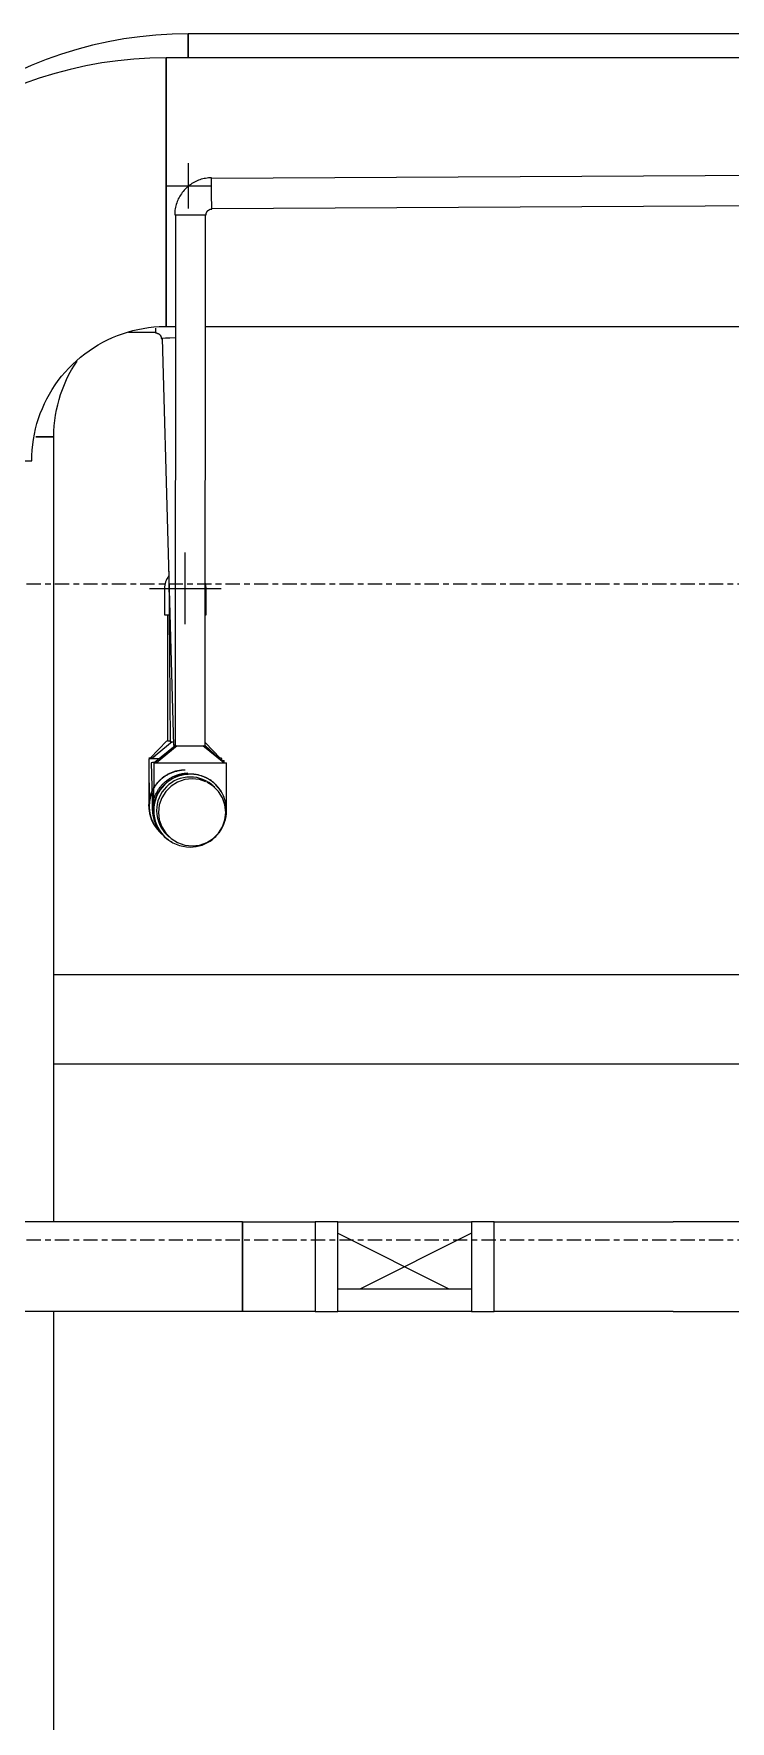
# Model space of a CAD drawing. Header units: centimetres. Extents: x -11896 to 2794, y -437 to 1921.
# Drawn here: x 349.4 to 427.2, y 461.8 to 650.2 of the extents above; entities that cross this region are included whole.
import ezdxf

# ---------------------------------------------------------------- set-up
doc = ezdxf.new("R2010")
doc.units = ezdxf.units.CM
doc.linetypes.add('Centre', pattern=[3.175, 0.635, -0.475, 1.59, -0.475])
for name, color, linetype, lineweight in [('A-FLOR-LEVL', 7, 'Continuous', 9), ('E-CABL-TRAY', 7, 'Continuous', 9), ('M-HVAC-DUCT', 7, 'Continuous', 9), ('P-PIPE', 7, 'Continuous', 9), ('P-PIPE-CNTR', 7, 'Continuous', 9)]:
    doc.layers.add(name, color=color, linetype=linetype, lineweight=lineweight)
doc.layers.add('E-CABL-TRAY-ANNO', color=7, linetype='Continuous', lineweight=9, true_color=0x007f00)

# ---------------------------------------------------------------- blocks, each defined once
blk = doc.blocks.new('Cobre - Codo - CO - Codo-1456598-Sección 2-2')
at = {"layer": 'P-PIPE', "color": 6, "true_color": 0xff00ff}
for p, q in [((-1086.66, 585.31), (-1086.15, 585.31)), ((-1082.1, 585.31), (-1082.02, 585.31))]:
    blk.add_line(p, q, dxfattribs=at)
at = {"layer": 'P-PIPE', "color": 6, "true_color": 0xff00ff, "flags": 128}
for points in [[(-1086.66, 588.27), (-1086.66, 588.26), (-1086.66, 588.26), (-1086.66, 588.25), (-1086.66, 588.23), (-1086.66, 588.21), (-1086.66, 588.18), (-1086.66, 588.15), (-1086.66, 588.12), (-1086.66, 588.08), (-1086.66, 588.03), (-1086.66, 587.99), (-1086.66, 587.93), (-1086.66, 587.88), (-1086.66, 587.82), (-1086.66, 587.75), (-1086.66, 587.68), (-1086.66, 587.61), (-1086.66, 587.53), (-1086.66, 587.45), (-1086.66, 587.37), (-1086.66, 587.28), (-1086.66, 587.2), (-1086.66, 587.1), (-1086.66, 587.01), (-1086.66, 586.91), (-1086.66, 586.81), (-1086.66, 586.7), (-1086.66, 586.6), (-1086.66, 586.49), (-1086.66, 586.38), (-1086.66, 586.27), (-1086.66, 586.16), (-1086.66, 586.05), (-1086.66, 585.93), (-1086.66, 585.81), (-1086.66, 585.7), (-1086.66, 585.58), (-1086.66, 585.46), (-1086.66, 585.34), (-1086.66, 585.31)], [(-1082.02, 585.31), (-1082.02, 585.43), (-1082.02, 585.55), (-1082.02, 585.67), (-1082.02, 585.78), (-1082.02, 585.9), (-1082.02, 586.01), (-1082.02, 586.13), (-1082.02, 586.24), (-1082.02, 586.35), (-1082.02, 586.46), (-1082.02, 586.57), (-1082.02, 586.68), (-1082.02, 586.78), (-1082.02, 586.88), (-1082.02, 586.98), (-1082.02, 587.08), (-1082.02, 587.17), (-1082.02, 587.26), (-1082.02, 587.35), (-1082.02, 587.43), (-1082.02, 587.51), (-1082.02, 587.59), (-1082.02, 587.66), (-1082.02, 587.73), (-1082.02, 587.8), (-1082.02, 587.86), (-1082.02, 587.92), (-1082.02, 587.97), (-1082.02, 588.02), (-1082.02, 588.07), (-1082.02, 588.11), (-1082.02, 588.14), (-1082.02, 588.17), (-1082.02, 588.2), (-1082.02, 588.22), (-1082.02, 588.24), (-1082.02, 588.26), (-1082.02, 588.26), (-1082.02, 588.27)]]:
    blk.add_lwpolyline(points, dxfattribs=at)
at = {"layer": 'P-PIPE', "color": 6, "true_color": 0xff00ff}
for start, end in [(143.4387, 180), (180, 183.8376), (0, 15), (356.1624, 0)]:
    blk.add_arc((-1084.34, 588.27), 2.32, start, end, dxfattribs=at)
blk = doc.blocks.new('Cobre - Tee - CO - Tee-1388715-Sección 2-2')
at = {"layer": 'P-PIPE', "color": 6, "true_color": 0xff00ff}
blk.add_line((-1088.27, 569.3), (-1088.41, 569.3), dxfattribs=at)
for start, end in [(177.0325, 178.7569), (180, 210)]:
    blk.add_arc((-1084.34, 563.96), 4.07, start, end, dxfattribs=at)
blk = doc.blocks.new('M_Transition - Generic - Standard-1388720-Sección 2-2')
at = {"layer": 'P-PIPE', "color": 6, "true_color": 0xff00ff}
for p, q in [((-1086.4, 571.25), (-1088.25, 569.3)), ((-1080.43, 569.3), (-1082.07, 571.03))]:
    blk.add_line(p, q, dxfattribs=at)
blk = doc.blocks.new('Cobre - Tee - CO - Tee-1389111-Sección 2-2')
at = {"layer": 'P-PIPE', "color": 6, "true_color": 0xff00ff}
for p, q in [((-1087.24, 569.25), (-1088.42, 569.24)), ((-1088.42, 569.24), (-1088.38, 563.9)), ((-1080.28, 569.3), (-1080.63, 569.3)), ((-1080.28, 569.04), (-1080.28, 569.3)), ((-1087.07, 560.94), (-1087.05, 560.92))]:
    blk.add_line(p, q, dxfattribs=at)
for centre, start_param, end_param in [((-1084.3, 563.92), 1.935559, 2.320206), ((-1084.32, 563.94), 1.932738, 2.027595), ((-1084.32, 563.94), 2.110718, 2.281107), ((-1084.32, 563.94), 2.320206, 2.843805), ((-1084.3, 563.92), 2.320206, 3.205015), ((-1084.32, 563.94), 3.141593, 3.208101)]:
    blk.add_ellipse(centre, major_axis=(2.75, 3), ratio=0.999998, start_param=start_param, end_param=end_param, dxfattribs=at)
for points, knots in [([(-1088.38, 563.9), (-1088.38, 564.1), (-1088.35, 564.51), (-1088.22, 565.11), (-1088, 565.7), (-1087.72, 566.18), (-1087.45, 566.54), (-1087.22, 566.8), (-1087, 567), (-1086.81, 567.15), (-1086.66, 567.27), (-1086.5, 567.37), (-1086.34, 567.47), (-1086.16, 567.56), (-1085.98, 567.65), (-1085.8, 567.73), (-1085.54, 567.82), (-1085.07, 567.95), (-1084.64, 568), (-1084.35, 568.01)], [0, 0, 0, 0, 0.111111, 0.222222, 0.333333, 0.444444, 0.5, 0.555556, 0.611111, 0.638889, 0.666667, 0.694444, 0.722222, 0.75, 0.777778, 0.805556, 0.833333, 0.888889, 1, 1, 1, 1]), ([(-1088.09, 565.44), (-1088.09, 565.43), (-1088.19, 565.17), (-1088.34, 564.66), (-1088.38, 564.15), (-1088.38, 563.9)], [0.7164407, 0.7164407, 0.7164407, 0.7164407, 0.7222222, 0.8611111, 1, 1, 1, 1])]:
    blk.add_open_spline(points, degree=3, knots=knots, dxfattribs=at)
blk = doc.blocks.new('Cobre - Reduccíon - CO - Reduccion-1389154-Sección 2-2')
at = {"layer": 'P-PIPE', "color": 6, "true_color": 0xff00ff}
for p, q in [((-1085.8, 571.13), (-1088.1, 569.24)), ((-1080.6, 569.3), (-1082.32, 570.67))]:
    blk.add_line(p, q, dxfattribs=at)
blk = doc.blocks.new('Cobre - Codo - CO - Codo-1456639-Sección 2-2')
at = {"layer": 'P-PIPE', "color": 6, "true_color": 0xff00ff}
for p in [(-1087.65, 617.32), (-1087.65, 616.86)]:
    blk.add_line(p, (-1087.65, 616.8), dxfattribs=at)
at = {"layer": 'P-PIPE', "color": 6, "true_color": 0xff00ff, "flags": 128}
blk.add_lwpolyline([(-1087.65, 616.8), (-1087.63, 616.8), (-1087.6, 616.8), (-1087.58, 616.8), (-1087.55, 616.8), (-1087.53, 616.79), (-1087.5, 616.79), (-1087.48, 616.78), (-1087.45, 616.77), (-1087.43, 616.76), (-1087.4, 616.75), (-1087.38, 616.74), (-1087.36, 616.73), (-1087.34, 616.72), (-1087.31, 616.71), (-1087.29, 616.69), (-1087.27, 616.68), (-1087.25, 616.66), (-1087.23, 616.65), (-1087.21, 616.63), (-1087.2, 616.61), (-1087.18, 616.59), (-1087.16, 616.57), (-1087.15, 616.55), (-1087.13, 616.53), (-1087.12, 616.51), (-1087.1, 616.49), (-1087.09, 616.47), (-1087.08, 616.45), (-1087.07, 616.42), (-1087.06, 616.4), (-1087.05, 616.38), (-1087.04, 616.35), (-1087.04, 616.33), (-1087.03, 616.3), (-1087.03, 616.28), (-1087.02, 616.25), (-1087.02, 616.23), (-1087.02, 616.2), (-1087.02, 616.19)], dxfattribs=at)
at = {"layer": 'P-PIPE', "color": 6, "true_color": 0xff00ff}
for start_param, end_param in [(1.6723, 3.141473), (3.141593, 3.403273)]:
    blk.add_ellipse((-1085.27, 616.24), major_axis=(1.75, 0.05), ratio=0.004228, start_param=start_param, end_param=end_param, dxfattribs=at)
blk = doc.blocks.new('Cobre - Tee - CO - Tee-1389643-Sección 2-2')
at = {"layer": 'P-PIPE', "color": 6, "true_color": 0xff00ff}
for p, q in [((-1088.15, 568.81), (-1088, 563.48)), ((-1080.01, 568.81), (-1080.01, 569.04))]:
    blk.add_line(p, q, dxfattribs=at)
for centre, major_axis, ratio, start_param, end_param in [((-1084.08, 568.92), (4.07, 0.11), 0.004228, 2.616512, 3.140111), ((-1084.08, 568.92), (4.07, 0.11), 0.004228, 0, 0.386138), ((-1083.92, 563.58), (2.75, 3), 0.999998, 0.062863, 0.11938), ((-1083.94, 563.59), (2.75, 3), 0.999998, 0.066166, 0.107916), ((-1083.94, 563.59), (2.75, 3), 0.999998, 2.13046, 2.30169), ((-1083.92, 563.58), (2.75, 3), 0.999998, 2.078435, 2.340235), ((-1083.94, 563.59), (2.75, 3), 0.999998, 2.340235, 2.863833), ((-1083.92, 563.58), (2.75, 3), 0.999998, 2.340235, 3.125633)]:
    blk.add_ellipse(centre, major_axis=major_axis, ratio=ratio, start_param=start_param, end_param=end_param, dxfattribs=at)
for points, knots in [([(-1088, 563.47), (-1088, 563.67), (-1087.99, 564.08), (-1087.87, 564.69), (-1087.65, 565.28), (-1087.39, 565.76), (-1087.12, 566.13), (-1086.9, 566.39), (-1086.68, 566.6), (-1086.49, 566.76), (-1086.35, 566.87), (-1086.19, 566.98), (-1086.03, 567.08), (-1085.86, 567.18), (-1085.68, 567.27), (-1085.5, 567.35), (-1085.24, 567.45), (-1084.77, 567.59), (-1084.34, 567.65), (-1084.05, 567.66)], [0, 0, 0, 0, 0.111111, 0.222222, 0.333333, 0.444444, 0.5, 0.555556, 0.611111, 0.638889, 0.666667, 0.694444, 0.722222, 0.75, 0.777778, 0.805556, 0.833333, 0.888889, 1, 1, 1, 1]), ([(-1087.88, 564.54), (-1087.91, 564.44), (-1087.98, 564.08), (-1088.01, 563.72), (-1088, 563.47)], [0.8045248, 0.8045248, 0.8045248, 0.8045248, 0.8611111, 1, 1, 1, 1])]:
    blk.add_open_spline(points, degree=3, knots=knots, dxfattribs=at)
blk = doc.blocks.new('Cobre - Reduccíon - CO - Reduccion-1389680-Sección 2-2')
at = {"layer": 'P-PIPE', "color": 6, "true_color": 0xff00ff}
blk.add_line((-1087.83, 568.82), (-1085.47, 570.72), dxfattribs=at)
blk = doc.blocks.new('Cobre - Codo - CO - Codo-1456642-Sección 2-2')
at = {"layer": 'P-PIPE', "color": 6, "true_color": 0xff00ff}
for p, q in [((-1081.41, 634.07), (-1081.41, 634.13)), ((-1081.4, 632.38), (-1081.41, 634.13)), ((-1081.39, 630.63), (-1081.4, 632.38)), ((-1081.39, 630.63), (-1081.39, 630.69))]:
    blk.add_line(p, q, dxfattribs=at)
at = {"layer": 'P-PIPE', "color": 6, "true_color": 0xff00ff, "flags": 128}
for points in [[(-1081.41, 634.13), (-1081.57, 634.13), (-1081.74, 634.11), (-1081.9, 634.1), (-1082.07, 634.07), (-1082.23, 634.04), (-1082.39, 634.01), (-1082.55, 633.96), (-1082.71, 633.91), (-1082.86, 633.86), (-1083.02, 633.79), (-1083.17, 633.73), (-1083.31, 633.65), (-1083.46, 633.57), (-1083.6, 633.49), (-1083.74, 633.4), (-1083.87, 633.3), (-1084, 633.2), (-1084.13, 633.09), (-1084.25, 632.98), (-1084.37, 632.86), (-1084.48, 632.74), (-1084.59, 632.61), (-1084.69, 632.48), (-1084.78, 632.35), (-1084.88, 632.21), (-1084.96, 632.07), (-1085.04, 631.93), (-1085.12, 631.78), (-1085.18, 631.63), (-1085.25, 631.47), (-1085.3, 631.32), (-1085.35, 631.16), (-1085.39, 631), (-1085.43, 630.84), (-1085.46, 630.68), (-1085.49, 630.51), (-1085.5, 630.35), (-1085.51, 630.18), (-1085.52, 630.02), (-1085.52, 630)], [(-1082.02, 630), (-1082.02, 630.02), (-1082.02, 630.05), (-1082.02, 630.07), (-1082.01, 630.1), (-1082.01, 630.12), (-1082, 630.15), (-1082, 630.17), (-1081.99, 630.2), (-1081.98, 630.22), (-1081.97, 630.24), (-1081.96, 630.27), (-1081.95, 630.29), (-1081.94, 630.31), (-1081.92, 630.33), (-1081.91, 630.36), (-1081.9, 630.38), (-1081.88, 630.4), (-1081.86, 630.42), (-1081.85, 630.43), (-1081.83, 630.45), (-1081.81, 630.47), (-1081.79, 630.49), (-1081.77, 630.5), (-1081.75, 630.52), (-1081.73, 630.53), (-1081.71, 630.54), (-1081.69, 630.56), (-1081.66, 630.57), (-1081.64, 630.58), (-1081.62, 630.59), (-1081.59, 630.6), (-1081.57, 630.61), (-1081.54, 630.61), (-1081.52, 630.62), (-1081.49, 630.62), (-1081.47, 630.63), (-1081.44, 630.63), (-1081.42, 630.63), (-1081.39, 630.63), (-1081.39, 630.63)]]:
    blk.add_lwpolyline(points, dxfattribs=at)
at = {"layer": 'P-PIPE', "color": 6, "true_color": 0xff00ff}
for start_param, end_param in [(0, 1.570796), (6.021386, 6.283185), (1.570796, 2.879793), (3.141593, 3.350222), (2.932963, 3.141593)]:
    blk.add_ellipse((-1083.77, 630), major_axis=(-1.75, 0), ratio=0.000001, start_param=start_param, end_param=end_param, dxfattribs=at)
blk = doc.blocks.new('Cobre - Tee - CO - Tee-1390164-Sección 2-2')
at = {"layer": 'P-PIPE', "color": 6, "true_color": 0xff00ff}
for p, q in [((-1087.87, 568.81), (-1087.88, 563.48)), ((-1079.74, 563.52), (-1079.73, 568.81)), ((-1081.06, 566.48), (-1081.07, 566.48)), ((-1081.05, 566.47), (-1081.05, 566.47)), ((-1086.56, 560.48), (-1086.55, 560.46))]:
    blk.add_line(p, q, dxfattribs=at)
for centre, major_axis, ratio, start_param, end_param in [((-1083.8, 568.81), (-4.07, 0), 0.000001, 0.001519, 1.572316), ((-1083.8, 563.46), (2.75, 3), 0.999998, 0.740666, 2.311462), ((-1083.82, 563.48), (2.75, 3), 0.999998, 1.100802, 1.188622), ((-1083.82, 563.48), (2.75, 3), 0.999998, 0.84298, 0.937739), ((-1083.8, 568.81), (-4.07, 0), 0.000001, 1.572316, 3.141593), ((-1083.8, 563.46), (2.75, 3), 0.999998, 5.453055, 7.023851), ((-1083.82, 563.48), (2.75, 3), 0.999998, 0.51122, 0.631284), ((-1083.82, 563.48), (2.75, 3), 0.999998, 0.294585, 0.406556), ((-1083.82, 563.48), (2.75, 3), 0.999998, 1.612526, 1.708702), ((-1083.82, 563.48), (2.75, 3), 0.999998, 1.324132, 1.422508), ((-1083.82, 563.48), (2.75, 3), 0.999998, 0.049862, 0.172516), ((-1083.82, 563.48), (2.75, 3), 0.999998, 2.102098, 2.272108), ((-1083.82, 563.48), (2.75, 3), 0.999998, 1.83437, 2.018775), ((-1083.82, 563.48), (2.75, 3), 0.999998, 2.311462, 2.835061), ((-1083.8, 563.46), (2.75, 3), 0.999998, 2.311462, 3.882259), ((-1083.8, 563.46), (2.75, 3), 0.999998, 4.800344, 5.453055), ((-1083.82, 563.48), (2.75, 3), 0.999998, 3.09686, 3.35866), ((-1083.8, 563.46), (2.75, 3), 0.999998, 3.882259, 4.551527), ((-1083.8, 563.46), (2.75, 3), 0.999998, 4.573229, 4.757633)]:
    blk.add_ellipse(centre, major_axis=major_axis, ratio=ratio, start_param=start_param, end_param=end_param, dxfattribs=at)
for points, knots in [([(-1087.88, 563.47), (-1087.88, 563.68), (-1087.85, 564.09), (-1087.71, 564.69), (-1087.48, 565.28), (-1087.2, 565.75), (-1086.92, 566.11), (-1086.69, 566.36), (-1086.47, 566.56), (-1086.28, 566.72), (-1086.13, 566.83), (-1085.97, 566.93), (-1085.8, 567.03), (-1085.63, 567.12), (-1085.45, 567.21), (-1085.26, 567.28), (-1085, 567.37), (-1084.53, 567.5), (-1084.1, 567.55), (-1083.81, 567.55)], [0, 0, 0, 0, 0.111111, 0.222222, 0.333333, 0.444444, 0.5, 0.555556, 0.611111, 0.638889, 0.666667, 0.694444, 0.722222, 0.75, 0.777778, 0.805556, 0.833333, 0.888889, 1, 1, 1, 1]), ([(-1085.01, 567.35), (-1085.03, 567.35), (-1085.11, 567.32), (-1085.25, 567.27), (-1085.44, 567.2), (-1085.6, 567.12), (-1085.69, 567.07), (-1085.73, 567.05)], [0.1606761, 0.1606761, 0.1606761, 0.1606761, 0.1666667, 0.1944444, 0.2222222, 0.25, 0.2680569, 0.2680569, 0.2680569, 0.2680569]), ([(-1083.8, 567.54), (-1084.09, 567.54), (-1084.42, 567.5), (-1084.74, 567.43), (-1084.78, 567.42)], [0, 0, 0, 0, 0.1111111, 0.1290731, 0.1290731, 0.1290731, 0.1290731]), ([(-1082.82, 567.42), (-1082.86, 567.43), (-1083.18, 567.5), (-1083.51, 567.54), (-1083.8, 567.54)], [0.8713447, 0.8713447, 0.8713447, 0.8713447, 0.8888889, 1, 1, 1, 1]), ([(-1081.89, 567.06), (-1081.92, 567.08), (-1082.01, 567.12), (-1082.16, 567.19), (-1082.35, 567.27), (-1082.49, 567.32), (-1082.56, 567.34), (-1082.57, 567.34)], [0.7344909, 0.7344909, 0.7344909, 0.7344909, 0.75, 0.7777778, 0.8055556, 0.8333333, 0.8364467, 0.8364467, 0.8364467, 0.8364467]), ([(-1087.37, 565.44), (-1087.45, 565.29), (-1087.64, 564.89), (-1087.83, 564.24), (-1087.88, 563.73), (-1087.88, 563.47)], [0.6341792, 0.6341792, 0.6341792, 0.6341792, 0.7222222, 0.8611111, 1, 1, 1, 1]), ([(-1085.92, 566.94), (-1085.93, 566.93), (-1086, 566.89), (-1086.12, 566.82), (-1086.27, 566.71), (-1086.46, 566.56), (-1086.86, 566.19), (-1087.14, 565.83), (-1087.3, 565.55)], [0.3001126, 0.3001126, 0.3001126, 0.3001126, 0.3055556, 0.3333333, 0.3611111, 0.3888889, 0.4444444, 0.6122461, 0.6122461, 0.6122461, 0.6122461]), ([(-1080.34, 565.6), (-1080.38, 565.68), (-1080.49, 565.84), (-1080.69, 566.1), (-1080.92, 566.35), (-1081.14, 566.55), (-1081.33, 566.71), (-1081.48, 566.82), (-1081.59, 566.88), (-1081.64, 566.92)], [0.3992235, 0.3992235, 0.3992235, 0.3992235, 0.4444444, 0.5, 0.5555556, 0.6111111, 0.6388889, 0.6666667, 0.6944444, 0.6944444, 0.6944444, 0.6944444]), ([(-1079.92, 564.68), (-1079.98, 564.88), (-1080.08, 565.12), (-1080.2, 565.36), (-1080.22, 565.41)], [0.2222222, 0.2222222, 0.2222222, 0.2222222, 0.3333333, 0.3607354, 0.3607354, 0.3607354, 0.3607354]), ([(-1079.74, 563.59), (-1079.74, 563.75), (-1079.77, 564.01), (-1079.81, 564.27), (-1079.84, 564.37)], [0.0213584, 0.0213584, 0.0213584, 0.0213584, 0.1111111, 0.1645089, 0.1645089, 0.1645089, 0.1645089])]:
    blk.add_open_spline(points, degree=3, knots=knots, dxfattribs=at)
blk = doc.blocks.new('Cobre - Reduccíon - CO - Reduccion-V108-Sección 2-2')
at = {"layer": 'P-PIPE', "color": 6, "true_color": 0xff00ff}
for p, q in [((-1085.23, 570.69), (-1087.55, 568.81)), ((-1080.05, 568.81), (-1082.37, 570.69))]:
    blk.add_line(p, q, dxfattribs=at)
blk = doc.blocks.new('Cobre - Tee - CO - Tee-1397202-Sección 2-2')
at = {"layer": 'P-PIPE', "color": 6, "true_color": 0xff00ff}
for p, q in [((-1080.26, 569.04), (-1080.26, 569.29)), ((-1088.4, 566.97), (-1088.4, 563.96))]:
    blk.add_line(p, q, dxfattribs=at)
for centre, major_axis, ratio, start_param, end_param in [((-1084.33, 569.29), (4.07, 0), 0.00679, 2.721759, 3.141593), ((-1084.33, 569.29), (4.07, 0), 0.00679, 3.142997, 3.543385), ((-1084.33, 569.29), (4.07, 0), 0.00679, 0.27333, 0.390699), ((-1084.34, 563.96), (2.75, 3), 0.999998, 2.312028, 2.835627), ((-1084.33, 563.95), (2.75, 3), 0.999998, 2.281389, 2.312028), ((-1084.33, 563.95), (2.75, 3), 0.999998, 2.312028, 3.097426), ((-1084.33, 563.95), (2.75, 3), 0.999998, 2.134581, 2.229155), ((-1084.34, 563.96), (2.75, 3), 0.999998, 3.141593, 3.213773), ((-1084.33, 563.95), (2.75, 3), 0.999998, 3.141593, 3.210877)]:
    blk.add_ellipse(centre, major_axis=major_axis, ratio=ratio, start_param=start_param, end_param=end_param, dxfattribs=at)
blk.add_open_spline([(-1088.4, 563.95), (-1088.4, 564.16), (-1088.37, 564.57), (-1088.24, 565.17), (-1088, 565.76), (-1087.73, 566.23), (-1087.45, 566.59), (-1087.21, 566.84), (-1086.99, 567.05), (-1086.8, 567.2), (-1086.65, 567.31), (-1086.49, 567.41), (-1086.33, 567.51), (-1086.15, 567.6), (-1085.97, 567.69), (-1085.79, 567.76), (-1085.53, 567.86), (-1085.06, 567.98), (-1084.63, 568.03), (-1084.34, 568.03)], degree=3, knots=[0, 0, 0, 0, 0.111111, 0.222222, 0.333333, 0.444444, 0.5, 0.555556, 0.611111, 0.638889, 0.666667, 0.694444, 0.722222, 0.75, 0.777778, 0.805556, 0.833333, 0.888889, 1, 1, 1, 1], dxfattribs=at)
blk.add_open_spline([(-1088.39, 564.25), (-1088.4, 564.15), (-1088.4, 564.05), (-1088.4, 563.95)], degree=3, dxfattribs=at)
blk = doc.blocks.new('Cobre - Reduccíon - CO - Reduccion-1397238-Sección 2-2')
at = {"layer": 'P-PIPE', "color": 6, "true_color": 0xff00ff}
for p, q in [((-1087.76, 569.52), (-1088.08, 569.29)), ((-1082.07, 570.7), (-1080.59, 569.3))]:
    blk.add_line(p, q, dxfattribs=at)
blk.add_ellipse((-1084.33, 569.29), major_axis=(3.75, 0), ratio=0.00679, start_param=3.131933, end_param=3.142997, dxfattribs=at)
blk = doc.blocks.new('EPC_Codo 90_ - Codo 90_-V114-Sección 2-2')
at = {"layer": 'E-CABL-TRAY'}
for p, q in [((-1049.85, 517.53), (-1029.85, 517.53)), ((-1021.85, 517.53), (-1029.85, 517.53)), ((-1021.85, 517.53), (-1021.85, 507.53)), ((-1029.85, 507.53), (-1049.85, 507.53)), ((-1029.85, 507.53), (-1021.85, 507.53))]:
    blk.add_line(p, q, dxfattribs=at)
blk = doc.blocks.new('M_Round Elbow - 1 D-V115-Sección 2-2')
at = {"layer": 'M-HVAC-DUCT', "color": 6, "true_color": 0xff00ff}
for p, q in [((-1086.49, 632.53), (-1086.49, 647.53)), ((-1086.49, 617.53), (-1086.49, 632.53)), ((-1131.49, 602.53), (-1116.49, 602.53)), ((-1116.49, 602.53), (-1101.49, 602.53))]:
    blk.add_line(p, q, dxfattribs=at)
at = {"layer": 'M-HVAC-DUCT', "color": 6, "true_color": 0xff00ff, "flags": 128}
for points in [[(-1086.49, 647.53), (-1088.29, 647.49), (-1090.08, 647.39), (-1091.87, 647.21), (-1093.66, 646.96), (-1095.43, 646.63), (-1097.18, 646.24), (-1098.92, 645.78), (-1100.64, 645.25), (-1102.34, 644.65), (-1104.01, 643.98), (-1105.65, 643.24), (-1107.27, 642.44), (-1108.85, 641.58), (-1110.39, 640.66), (-1111.9, 639.67), (-1113.36, 638.62), (-1114.78, 637.52), (-1116.16, 636.36), (-1117.49, 635.15), (-1118.77, 633.88), (-1120, 632.57), (-1121.17, 631.2), (-1122.29, 629.79), (-1123.35, 628.34), (-1124.35, 626.84), (-1125.3, 625.31), (-1126.18, 623.74), (-1126.99, 622.14), (-1127.74, 620.5), (-1128.43, 618.84), (-1129.05, 617.15), (-1129.6, 615.43), (-1130.08, 613.7), (-1130.49, 611.95), (-1130.83, 610.18), (-1131.1, 608.4), (-1131.3, 606.61), (-1131.43, 604.81), (-1131.48, 603.02), (-1131.49, 602.53)], [(-1101.49, 602.53), (-1101.48, 603.13), (-1101.44, 603.73), (-1101.38, 604.33), (-1101.3, 604.92), (-1101.19, 605.51), (-1101.06, 606.1), (-1100.9, 606.68), (-1100.73, 607.25), (-1100.53, 607.81), (-1100.3, 608.37), (-1100.06, 608.92), (-1099.79, 609.46), (-1099.5, 609.98), (-1099.2, 610.5), (-1098.87, 611), (-1098.52, 611.49), (-1098.15, 611.96), (-1097.76, 612.42), (-1097.36, 612.86), (-1096.94, 613.29), (-1096.5, 613.7), (-1096.04, 614.09), (-1095.57, 614.46), (-1095.09, 614.82), (-1094.59, 615.15), (-1094.08, 615.47), (-1093.56, 615.76), (-1093.02, 616.03), (-1092.48, 616.28), (-1091.92, 616.51), (-1091.36, 616.72), (-1090.79, 616.9), (-1090.21, 617.06), (-1089.63, 617.2), (-1089.04, 617.31), (-1088.44, 617.4), (-1087.85, 617.47), (-1087.25, 617.51), (-1086.65, 617.53), (-1086.49, 617.53)]]:
    blk.add_lwpolyline(points, dxfattribs=at)
blk = doc.blocks.new('M_Round Elbow - 1 D-V121-Sección 2-2')
at = {"layer": 'M-HVAC-DUCT', "color": 6, "true_color": 0xff00ff}
for p, q in [((-1084.02, 647.61), (-1084.02, 650.22)), ((-1101.03, 605.22), (-1099.02, 605.22))]:
    blk.add_line(p, q, dxfattribs=at)
at = {"layer": 'M-HVAC-DUCT', "color": 6, "true_color": 0xff00ff, "flags": 128}
for points in [[(-1084.02, 650.22), (-1085.82, 650.18), (-1087.62, 650.07), (-1089.41, 649.89), (-1091.19, 649.64), (-1092.96, 649.32), (-1094.72, 648.93), (-1096.46, 648.47), (-1098.18, 647.93), (-1099.88, 647.33), (-1101.55, 646.67), (-1103.19, 645.93), (-1104.8, 645.13), (-1106.38, 644.27), (-1107.93, 643.35), (-1109.43, 642.36), (-1110.9, 641.31), (-1112.32, 640.21), (-1113.7, 639.05), (-1115.03, 637.84), (-1116.31, 636.57), (-1116.74, 636.1)], [(-1099.02, 605.22), (-1099.01, 605.82), (-1098.98, 606.42), (-1098.92, 607.01), (-1098.83, 607.61), (-1098.73, 608.2), (-1098.59, 608.78), (-1098.44, 609.36), (-1098.26, 609.94), (-1098.06, 610.5), (-1097.84, 611.06), (-1097.6, 611.61), (-1097.33, 612.15), (-1097.04, 612.67), (-1096.73, 613.19), (-1096.43, 613.64)]]:
    blk.add_lwpolyline(points, dxfattribs=at)
blk = doc.blocks.new('PQ_RVR_MEP-01_ZZ_ZZ_MO_T_A_rvt-2-Sección 2-2')
at = {"layer": 'E-CABL-TRAY'}
for p, q in [((-944.16, 545.13), (-1099.02, 545.13)), ((-780.09, 535.13), (-1099.02, 535.13)), ((-1077.95, 517.53), (-1531.26, 517.53)), ((-1077.95, 517.53), (-1069.95, 517.53)), ((-1077.95, 507.53), (-1077.95, 517.53)), ((-1077.95, 517.53), (-1077.95, 507.53)), ((-1069.95, 517.53), (-1069.85, 517.53)), ((-1067.31, 517.53), (-1069.85, 517.53)), ((-1069.85, 517.53), (-1069.85, 507.53)), ((-1067.31, 507.53), (-1067.31, 517.53)), ((-1049.85, 517.53), (-1052.39, 517.53)), ((-1052.39, 517.53), (-1052.39, 507.53)), ((-1049.85, 507.53), (-1049.85, 517.53)), ((-1067.31, 510.07), (-1052.39, 510.07)), ((-1077.95, 507.53), (-1531.26, 507.53)), ((-1069.95, 507.53), (-1077.95, 507.53)), ((-1069.85, 507.53), (-1069.95, 507.53)), ((-1069.85, 507.53), (-1067.31, 507.53)), ((-1052.39, 507.53), (-1067.31, 507.53)), ((-1052.39, 507.53), (-1049.85, 507.53))]:
    blk.add_line(p, q, dxfattribs=at)
at = {"layer": 'E-CABL-TRAY-ANNO'}
for p, q in [((-1067.31, 517.53), (-1052.39, 517.53)), ((-1067.31, 516.26), (-1054.93, 510.07)), ((-1052.39, 516.26), (-1064.77, 510.07))]:
    blk.add_line(p, q, dxfattribs=at)
at = {"layer": 'M-HVAC-DUCT', "color": 6, "true_color": 0xff00ff}
for p, q in [((-973.42, 650.22), (-1084.02, 650.22)), ((-1084.02, 650.22), (-1084.02, 647.61)), ((-973.88, 647.53), (-1086.49, 647.53)), ((-1086.49, 647.53), (-1086.49, 632.53)), ((-1086.49, 632.53), (-1086.49, 617.53)), ((-1086.49, 617.53), (-1085.44, 617.53)), ((-1082.07, 617.53), (-994.12, 617.53)), ((-1099.02, 605.22), (-1101.03, 605.22)), ((-1099.02, 517.53), (-1099.02, 605.22)), ((-1099.02, 309.22), (-1099.02, 507.53))]:
    blk.add_line(p, q, dxfattribs=at)
at = {"layer": 'P-PIPE', "color": 6, "true_color": 0xff00ff}
for p, q in [((-993.75, 634.51), (-1081.41, 634.05)), ((-1085.44, 630), (-1085.47, 570.69)), ((-1082.14, 570.69), (-1082.1, 630)), ((-1081.39, 630.71), (-994.01, 631.18)), ((-1090.69, 616.89), (-1087.65, 616.89)), ((-1086.94, 616.19), (-1085.65, 570.75)), ((-1086.19, 590.21), (-1086.03, 571.13)), ((-1086.34, 585.31), (-1086.34, 571.25)), ((-1086.34, 571.25), (-1086.07, 571.25)), ((-1086.03, 571.13), (-1085.66, 571.14)), ((-1081.41, 566.36), (-1081.65, 566.58)), ((-1081.28, 566.25), (-1081.39, 566.34)), ((-1081.05, 566.03), (-1081.27, 566.23)), ((-1086.71, 561.05), (-1086.47, 560.83)), ((-1086.45, 560.81), (-1086.35, 560.71)), ((-1086.33, 560.7), (-1086.11, 560.5))]:
    blk.add_line(p, q, dxfattribs=at)
at = {"layer": 'P-PIPE', "color": 6, "true_color": 0xff00ff, "flags": 128}
for points in [[(-1083.58, 567.01), (-1084.41, 566.92), (-1085.21, 566.64), (-1085.92, 566.2), (-1086.51, 565.6), (-1086.96, 564.89), (-1087.24, 564.1), (-1087.33, 563.26)], [(-1082.06, 566.69), (-1082.75, 566.92), (-1083.58, 567.01)], [(-1079.83, 563.26), (-1079.92, 564.1), (-1080.2, 564.89), (-1080.65, 565.6), (-1081.24, 566.2), (-1081.95, 566.64)], [(-1087.33, 563.26), (-1087.24, 562.43), (-1086.96, 561.64), (-1086.51, 560.93), (-1085.92, 560.33), (-1085.21, 559.89), (-1084.41, 559.61), (-1083.58, 559.51)], [(-1083.58, 559.51), (-1082.75, 559.61), (-1081.95, 559.89), (-1081.24, 560.33), (-1080.65, 560.93), (-1080.2, 561.64), (-1079.92, 562.43), (-1079.83, 563.26)]]:
    blk.add_lwpolyline(points, dxfattribs=at)
at = {"layer": 'P-PIPE', "color": 6, "true_color": 0xff00ff}
for centre, major_axis, ratio, start_param, end_param in [((-1083.99, 570.8), (1.67, 0.05), 0.004228, 2.766653, 3.290252), ((-1083.99, 570.8), (1.67, 0.05), 0.004228, 3.290252, 3.552051), ((-1083.8, 570.69), (-1.67, 0), 0.000001, 0, 1.570796), ((-1083.8, 570.69), (-1.67, 0), 0.000001, 1.570796, 3.141593), ((-1083.8, 563.46), (2.53, 2.77), 0.999998, 0.741222, 2.312019), ((-1083.8, 563.46), (2.53, 2.77), 0.999998, 6.239009, 7.024408), ((-1084.3, 563.92), (2.53, 2.77), 0.999998, 2.24733, 2.312019), ((-1084.3, 563.92), (2.53, 2.77), 0.999998, 2.312019, 2.412025), ((-1084.3, 563.92), (2.53, 2.77), 0.999998, 2.421472, 2.573818), ((-1083.8, 563.46), (2.53, 2.77), 0.999998, 2.312019, 3.199363)]:
    blk.add_ellipse(centre, major_axis=major_axis, ratio=ratio, start_param=start_param, end_param=end_param, dxfattribs=at)
at = {"layer": 'P-PIPE-CNTR', "color": 6, "true_color": 0xff00ff}
for p, q in [((-1083.99, 630.69), (-1083.99, 635.77)), ((-1086.53, 633.23), (-1081.45, 633.23)), ((-1084.34, 584.27), (-1084.34, 592.27)), ((-1088.34, 588.27), (-1080.34, 588.27))]:
    blk.add_line(p, q, dxfattribs=at)
at = {"layer": 'E-CABL-TRAY', "lineweight": 9}
blk.add_blockref('EPC_Codo 90_ - Codo 90_-V114-Sección 2-2', (0, 0), dxfattribs=at)
at = {"layer": 'M-HVAC-DUCT', "lineweight": 9}
for name in ['M_Round Elbow - 1 D-V121-Sección 2-2', 'M_Round Elbow - 1 D-V115-Sección 2-2']:
    blk.add_blockref(name, (0, 0), dxfattribs=at)
at = {"layer": 'P-PIPE', "lineweight": 9}
for name in ['Cobre - Codo - CO - Codo-1456642-Sección 2-2', 'Cobre - Codo - CO - Codo-1456639-Sección 2-2', 'Cobre - Codo - CO - Codo-1456598-Sección 2-2', 'M_Transition - Generic - Standard-1388720-Sección 2-2', 'Cobre - Reduccíon - CO - Reduccion-1389154-Sección 2-2', 'Cobre - Tee - CO - Tee-1389111-Sección 2-2', 'Cobre - Tee - CO - Tee-1397202-Sección 2-2', 'Cobre - Tee - CO - Tee-1388715-Sección 2-2', 'Cobre - Reduccíon - CO - Reduccion-1397238-Sección 2-2', 'Cobre - Reduccíon - CO - Reduccion-1389680-Sección 2-2', 'Cobre - Reduccíon - CO - Reduccion-V108-Sección 2-2', 'Cobre - Tee - CO - Tee-1389643-Sección 2-2', 'Cobre - Tee - CO - Tee-1390164-Sección 2-2']:
    blk.add_blockref(name, (0, 0), dxfattribs=at)

msp = doc.modelspace()

# ---------------------------------------------------------------- linework, layer by layer
at = {"layer": 'A-FLOR-LEVL', "color": 253, "linetype": 'Centre', "true_color": 0xaaaaaa}
for p, q in [((-4027.666, 588.801), (1679.934, 588.801)), ((-4027.666, 515.53), (1679.934, 515.53))]:
    msp.add_line(p, q, dxfattribs=at)

# ---------------------------------------------------------------- block references
at = {"lineweight": 5}
msp.add_blockref('PQ_RVR_MEP-01_ZZ_ZZ_MO_T_A_rvt-2-Sección 2-2', (1450.659, 0), dxfattribs=at)

doc.saveas('drawing.dxf')
